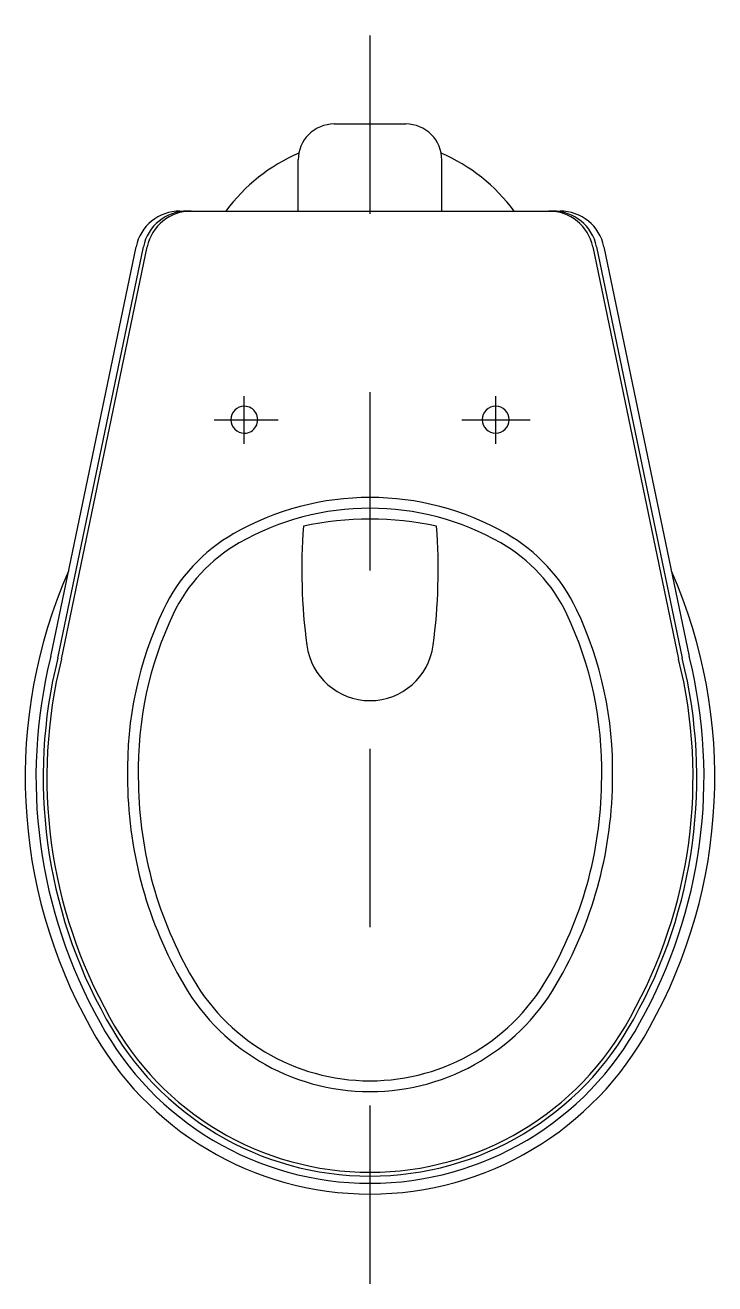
# Model space of a CAD drawing. Extents: x -689.812 to -689.425, y 548.466 to 549.172.
import ezdxf

# ---------------------------------------------------------------- set-up
doc = ezdxf.new("R2010")
doc.units = 0
doc.header["$LTSCALE"] = 0.282004
doc.header["$MEASUREMENT"] = 0
doc.linetypes.add('AXES', pattern=[0.54, 0.3, -0.08, 0.08, -0.08])
doc.linetypes.add('CONTINU', pattern=[0])
doc.layers.get('0').update_dxf_attribs({"linetype": 'CONTINUOUS'})
doc.layers.add('DECA_EIXOS', color=5, linetype='AXES')

msp = doc.modelspace()

# ---------------------------------------------------------------- linework, layer by layer
at = {"linetype": 'CONTINU'}
for points in [[(-689.6388, 549.11684, 0.414218), (-689.65895, 549.0967)], [(-689.57838, 549.0967, 0.414218), (-689.59852, 549.11684)], [(-689.6586, 549.10045, 0.131851), (-689.69952, 549.06803)], [(-689.5378, 549.06803, 0.131851), (-689.57873, 549.10045)], [(-689.72523, 549.06803, 0.355294), (-689.74988, 549.04799)], [(-689.72111, 549.06803, 0.355294), (-689.74576, 549.04799)], [(-689.71895, 549.06803, 0.355294), (-689.7436, 549.04799)], [(-689.49372, 549.04799, 0.355296), (-689.51837, 549.06803)], [(-689.49156, 549.04799, 0.355296), (-689.51621, 549.06803)], [(-689.48744, 549.04799, 0.355295), (-689.51209, 549.06803)], [(-689.68916, 548.95858, 1), (-689.68916, 548.94348)], [(-689.68916, 548.94348, 1.00002), (-689.68916, 548.95858)], [(-689.54816, 548.95858, 1), (-689.54816, 548.94348)], [(-689.54816, 548.94348, 1), (-689.54816, 548.95858)], [(-689.54225, 548.88714, 0.265383), (-689.69507, 548.88714)], [(-689.54525, 548.8819, 0.265384), (-689.69207, 548.8819)], [(-689.65602, 548.89134, 0.05113), (-689.65411, 548.8246)], [(-689.58131, 548.89134, 0.105953), (-689.65602, 548.89134)], [(-689.58321, 548.8246, 0.05113), (-689.58131, 548.89134)], [(-689.69507, 548.88714, 0.153459), (-689.73448, 548.84462)], [(-689.50284, 548.84462, 0.153459), (-689.54225, 548.88714)], [(-689.69207, 548.8819, 0.153459), (-689.72903, 548.84203)], [(-689.5083, 548.84203, 0.153458), (-689.54525, 548.8819)], [(-689.78776, 548.86603, 0.235605), (-689.77541, 548.61021)], [(-689.46191, 548.61021, 0.235606), (-689.44956, 548.86603)], [(-689.73448, 548.84462, 0.116447), (-689.75465, 548.75048)], [(-689.72903, 548.84203, 0.116446), (-689.74861, 548.75061)], [(-689.48871, 548.75061, 0.116447), (-689.5083, 548.84203)], [(-689.48262, 548.75061, 0.116447), (-689.50284, 548.84462)], [(-689.65411, 548.8246, 0.877123), (-689.58321, 548.8246)], [(-689.79773, 548.81815, 0.190879), (-689.77005, 548.61301)], [(-689.7938, 548.81726, 0.190951), (-689.76654, 548.61498)], [(-689.79174, 548.81679, 0.190988), (-689.7647, 548.61601)], [(-689.47263, 548.61601, 0.190988), (-689.44559, 548.81679)], [(-689.47078, 548.61498, 0.19095), (-689.44352, 548.81726)], [(-689.46727, 548.61301, 0.190879), (-689.43959, 548.81815)], [(-689.75465, 548.75048, 0.129088), (-689.72513, 548.63787)], [(-689.74861, 548.75061, 0.129088), (-689.71981, 548.64074)], [(-689.51751, 548.64074, 0.129088), (-689.48871, 548.75061)], [(-689.51219, 548.63787, 0.129088), (-689.48262, 548.75061)], [(-689.72513, 548.63787, 0.597225), (-689.51219, 548.63787)], [(-689.71981, 548.64074, 0.597251), (-689.51751, 548.64074)], [(-689.7647, 548.61601, 0.595639), (-689.47263, 548.61601)], [(-689.77541, 548.61021, 0.595618), (-689.46191, 548.61021)], [(-689.77005, 548.61301, 0.595618), (-689.46727, 548.61301)], [(-689.76654, 548.61498, 0.595618), (-689.47078, 548.61498)]]:
    msp.add_lwpolyline(points, format="xyb", dxfattribs=at)
for points in [[(-689.6388, 549.11684), (-689.59852, 549.11684)], [(-689.65895, 549.06803), (-689.65895, 549.0967)], [(-689.57838, 549.06803), (-689.57838, 549.0967)], [(-689.72523, 549.06803), (-689.51209, 549.06803)], [(-689.79773, 548.81815), (-689.74988, 549.04799)], [(-689.7938, 548.81726), (-689.74576, 549.04799)], [(-689.79174, 548.81679), (-689.7436, 549.04799)], [(-689.49372, 549.04799), (-689.44559, 548.81679)], [(-689.49156, 549.04799), (-689.44352, 548.81726)], [(-689.48744, 549.04799), (-689.43959, 548.81815)]]:
    msp.add_lwpolyline(points, dxfattribs=at)
at = {"layer": 'DECA_EIXOS'}
for points in [[(-689.61866, 548.46649), (-689.61866, 549.17224)], [(-689.68916, 548.93744), (-689.68916, 548.9643)], [(-689.54816, 548.93744), (-689.54816, 548.9643)], [(-689.706, 548.95103), (-689.67014, 548.95103)], [(-689.56718, 548.95103), (-689.5288, 548.95103)]]:
    msp.add_lwpolyline(points, dxfattribs=at)

doc.saveas('drawing.dxf')
